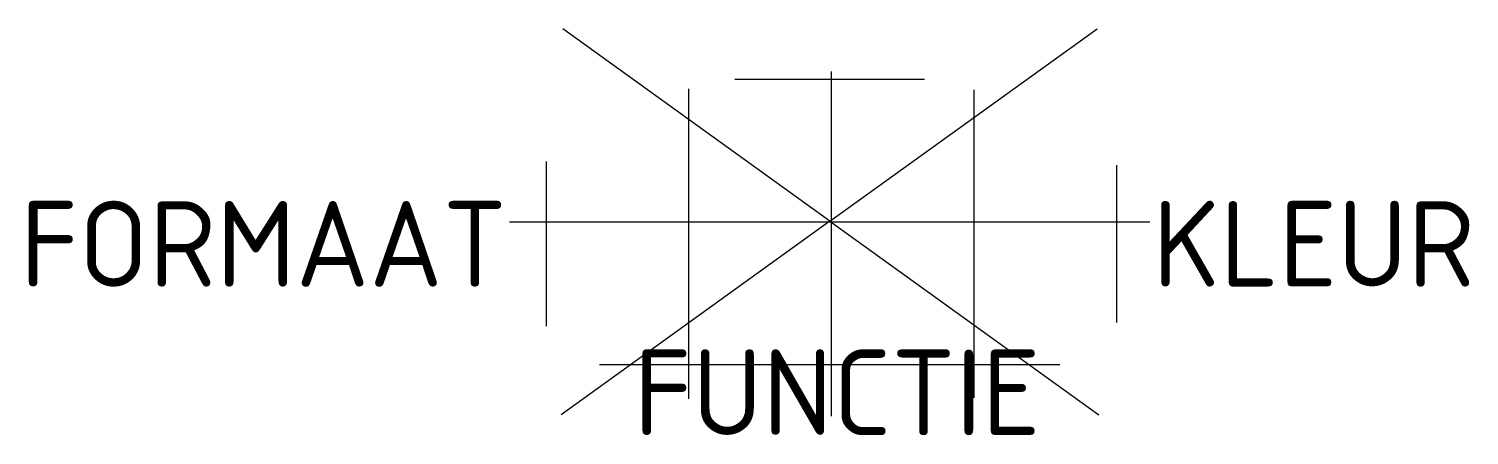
# Model space of a CAD drawing. Extents: x -16.9 to 13.4, y -4.5 to 4.1.
import ezdxf
from ezdxf.enums import TextEntityAlignment as Align

# ---------------------------------------------------------------- set-up
doc = ezdxf.new("R2010")
doc.units = 0
doc.styles.add('NLCS-ISO', font='NLCS-ISO.ttf')

msp = doc.modelspace()

# ---------------------------------------------------------------- linework, layer by layer
at = {"ltscale": 0.1}
for p, q in [((-0.034, 0.015), (-5.652, 4.06)), ((-0.034, 0.015), (5.584, 4.06)), ((0, -4.082), (0, 3.16)), ((-3, -3.719), (-3, 2.797)), ((-2.034, 3), (1.955, 3)), ((3, -3.699), (3, 2.777)), ((-6, -2.195), (-6, 1.273)), ((6, -2.116), (6, 1.194)), ((-6.774, 0), (6.695, 0)), ((-0.034, 0.015), (-5.69, -4.057)), ((-0.034, 0.015), (5.623, -4.057)), ((-4.88, -3), (4.801, -3))]:
    msp.add_line(p, q, dxfattribs=at)

# ---------------------------------------------------------------- texts
at = {"style": 'NLCS-ISO'}
msp.add_attdef('FORMAAT', text='60x60', height=1.8, dxfattribs=at).set_placement((-6.829, -0.461), align=Align.MIDDLE_RIGHT)
msp.add_attdef('KLEUR', text='G', height=1.8, dxfattribs=at).set_placement((6.751, -0.461), align=Align.MIDDLE_LEFT)
at = {"style": 'NLCS-ISO', "flags": 1}
msp.add_attdef('FUNCTIE', text='', height=1.8, dxfattribs=at).set_placement((0.116, -3.585), align=Align.MIDDLE_CENTER)

doc.saveas('drawing.dxf')
